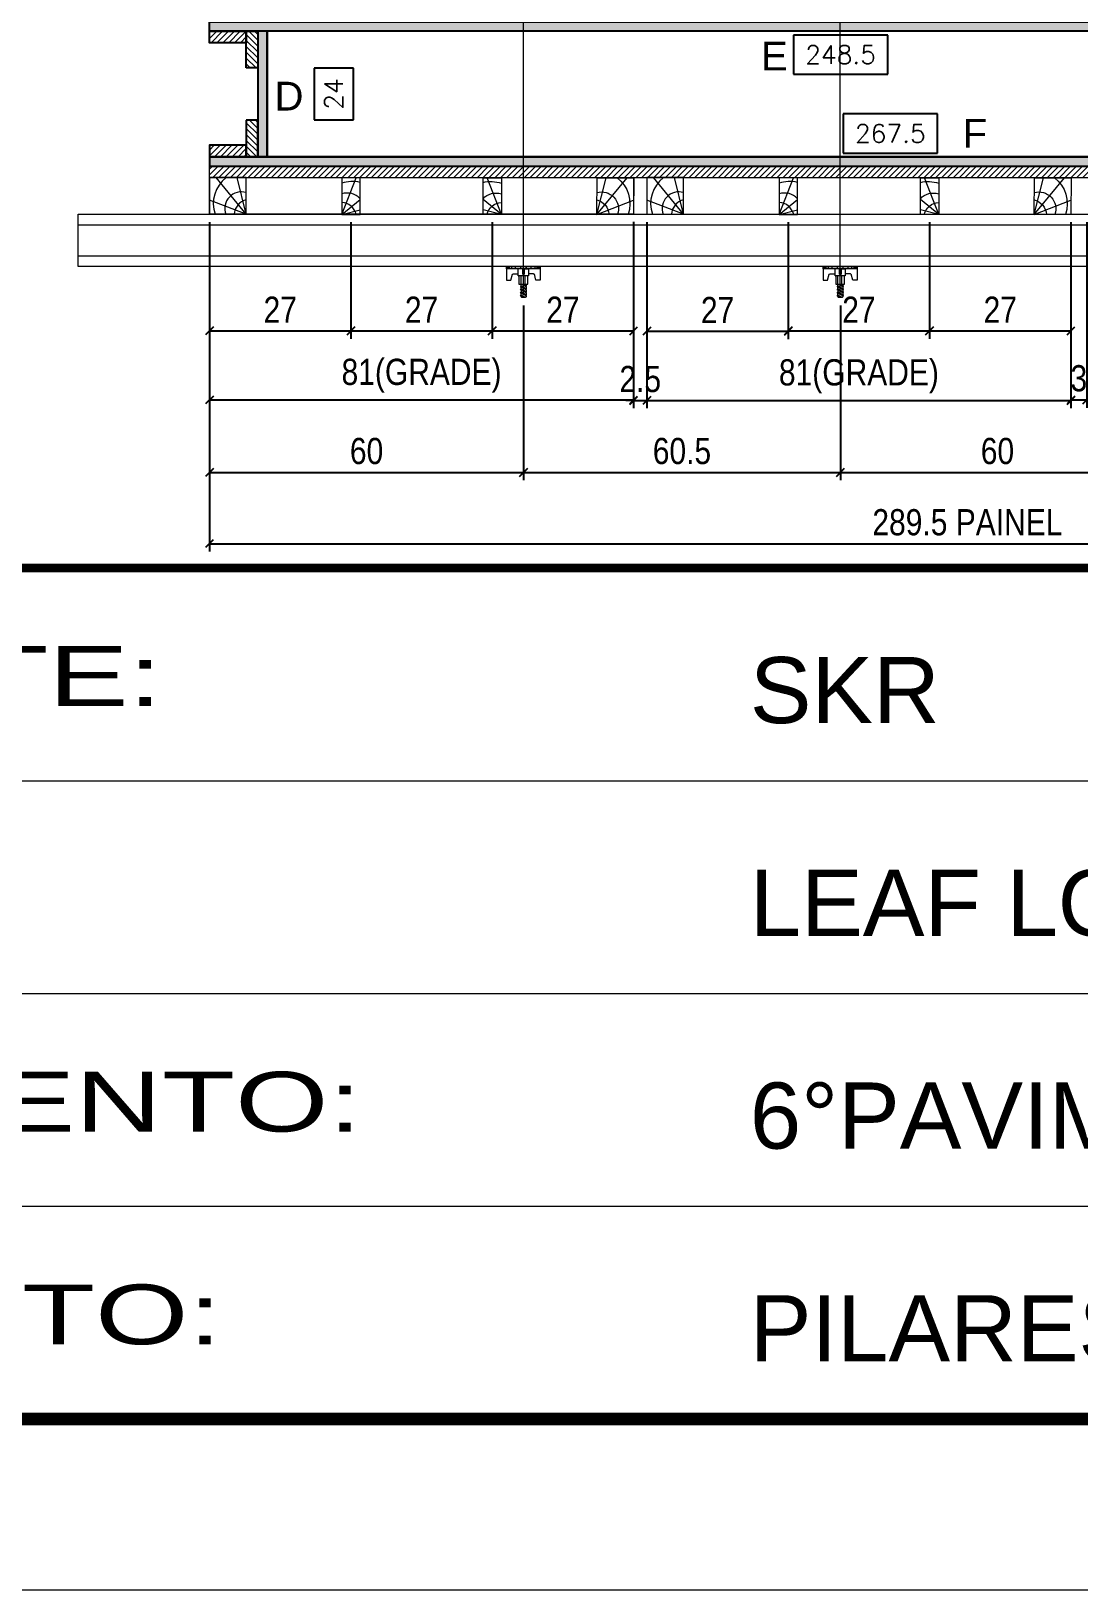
# Model space of a CAD drawing. Extents: x 14400 to 27878, y -21631 to 6985.
# Drawn here: x 18114 to 18359.2, y -3253.9 to -2888.9 of the extents above; entities that cross this region are included whole.
import ezdxf
from ezdxf.enums import TextEntityAlignment as Align

# ---------------------------------------------------------------- set-up
doc = ezdxf.new("R2010")
doc.units = 0
doc.linetypes.add('CONTINUO', pattern=[0])
doc.linetypes.add('DASHED', pattern=[0.75, 0.5, -0.25])
for name, color, linetype in [('CHAPA', 1, 'Continuous'), ('COTA', 241, 'Continuous'), ('F-PILARES-S', 170, 'Continuous'), ('SARRAFO', 251, 'Continuous'), ('TEXTO_GERAL', 7, 'Continuous')]:
    doc.layers.add(name, color=color, linetype=linetype)
for name, color, linetype, lineweight in [('Folhas', 255, 'Continuous', 9), ('Hachura', 251, 'Continuous', 9), ('Madeira', 126, 'Continuous', 18), ('Perfil Metálico', 224, 'Continuous', 18), ('SARRAFO DE PRESSAO', 251, 'DASHED', 9)]:
    doc.layers.add(name, color=color, linetype=linetype, lineweight=lineweight)
doc.styles.add('ARIAL', font='arial.ttf')
doc.styles.add('COTA TECNICA 2X', font='techl___.ttf', dxfattribs={"height": 10})
doc.styles.add('ROMANS', font='romans.shx')
doc.styles.add('Tecnologia', font='')
doc.styles.get('Tecnologia').set_extended_font_data('Forgotten Futurist')
doc.dimstyles.new('Cota Seção interna', dxfattribs={"dimtxt": 7, "dimasz": 6, "dimexe": 0.18, "dimexo": 2, "dimgap": -4, "dimtad": 3, "dimdec": 1, "dimlfac": 0.5, "dimzin": 12, "dimdsep": 46, "dimtxsty": 'ROMANS', "dimblk": 'ARCHTICK', "dimcen": 0.09, "dimse1": 1, "dimse2": 1, "dimsd1": 1, "dimsd2": 1, "dimclrd": 180, "dimclre": 5, "dimclrt": 1, "dimadec": 0, "dimazin": 3, "dimtfac": 1, "dimtdec": 1, "dimtofl": 0, "dimtmove": 0, "dimatfit": 3, "dimldrblk": 'ARCHTICK', "dimfxl": 1, "dimtolj": 1, "dimtzin": 0, "dimarcsym": 0})
doc.dimstyles.new('SECAO PILAR', dxfattribs={"dimtxt": 10, "dimasz": 3, "dimexe": 3, "dimexo": 3, "dimgap": 3, "dimtad": 1, "dimdec": 1, "dimlfac": 0.5, "dimzin": 12, "dimdsep": 46, "dimtxsty": 'COTA TECNICA 2X', "dimblk1": 'OBLIQUE', "dimblk2": 'OBLIQUE', "dimsah": 1, "dimcen": 0.9, "dimclrd": 256, "dimclre": 256, "dimclrt": 256, "dimadec": 1, "dimazin": 3, "dimtfac": 1, "dimtdec": 1, "dimtmove": 0, "dimatfit": 3, "dimfxl": 1, "dimtolj": 1, "dimtzin": 12, "dimarcsym": 0})
pattern_1 = [(45, (9439.6943, 22671.4475), (-1.12253202, 1.12253202), [])]
pattern_2 = [(135, (-22594.0657, 8913.5912), (-1.12253202, -1.12253202), [])]

# ---------------------------------------------------------------- blocks, each defined once
blk = doc.blocks.new('9999999999')
at = {"color": 30, "linetype": 'CONTINUO'}
for p, q in [((98564.56, 34379.64), (99583.98, 34379.64)), ((98564.56, 34329.83), (99487.98, 34329.83)), ((98564.56, 34280.02), (99487.98, 34280.02))]:
    blk.add_line(p, q, dxfattribs=at)
at = {"color": 30, "linetype": 'CONTINUO', "const_width": 2}
blk.add_lwpolyline([(99583.98, 34230.21), (99583.98, 34414.45, 0.414214), (99568.98, 34429.45), (98228.98, 34429.45, 0.414214), (98213.98, 34414.45), (98213.98, 34245.21, 0.414214), (98228.98, 34230.21), (99583.98, 34230.21)], format="xyb", dxfattribs=at)
at = {"layer": 'Folhas'}
blk.add_lwpolyline([(98138.98, 34190.21), (99623.98, 34190.21), (99623.98, 35240.21), (98138.98, 35240.21)], close=True, dxfattribs=at)
at = {"layer": 'Folhas', "color": 30, "const_width": 3}
blk.add_lwpolyline([(98213.98, 34230.21), (99583.98, 34230.21), (99583.98, 35200.21), (98213.98, 35200.21)], close=True, dxfattribs=at)
at = {"color": 7, "linetype": 'Continuous', "ltscale": 5, "style": 'ARIAL'}
for s, height, p in [('SKR', 15.483, (98837.68, 34393.13)), ('LEAF LOEFGREN', 15.4829, (98837.68, 34343.32)), ('6°PAVIMENTO', 15.4829, (98837.68, 34293.51)), ('PILARES', 15.483, (98837.68, 34243.7))]:
    blk.add_text(s, height=height, dxfattribs=at).set_placement(p)
at = {"layer": 'Folhas', "color": 7, "style": 'Tecnologia', "width": 1.5}
for s, p in [('CLIENTE:', (98573.65, 34397.17)), ('PAVIMENTO:', (98573.65, 34297.5)), ('PROJETO:', (98573.65, 34247.69))]:
    blk.add_text(s, height=14, dxfattribs=at).set_placement(p)
blk = doc.blocks.new('PONTALETE')
at = {"layer": 'Madeira'}
for q in [(2.71, 7), (7, 5.76), (7, 1.74)]:
    blk.add_line((0, 0), q, dxfattribs=at)
blk.add_lwpolyline([(0, 0), (7, 0), (7, 7), (0, 7)], close=True, dxfattribs=at)
for centre, radius, start, end in [((2.04, 0.06), 6.23, 37.2818, 109.0913), ((1.09, 0.9), 3.19, 343.603, 109.9847), ((-0.21, -0.78), 3.09, 14.6322, 86.0383)]:
    blk.add_arc(centre, radius, start, end, dxfattribs=at)
blk = doc.blocks.new('_Oblique')
at = {"color": 0, "linetype": 'ByBlock', "lineweight": -2}
blk.add_line((-0.5, -0.5), (0.5, 0.5), dxfattribs=at)
blk = doc.blocks.new('*D3515')
at = {"layer": 'COTA', "lineweight": -2, "transparency": 16777216}
for p, q in [((-8.82, 121.06), (-8.82, 50.11)), ((153.17, 121.2), (153.17, 50.11)), ((-8.82, 53.11), (153.17, 53.11))]:
    blk.add_line(p, q, dxfattribs=at)
at = {"layer": 'Defpoints', "color": 0, "transparency": 16777216}
for p in [(-8.82, 124.06), (153.17, 124.2), (153.17, 53.11)]:
    blk.add_point(p, dxfattribs=at)
at = {"layer": 'COTA', "lineweight": -2, "transparency": 16777216, "xscale": 3, "yscale": 3, "zscale": 3, "rotation": 180}
blk.add_blockref('_Oblique', (-8.82, 53.11), dxfattribs=at)
at = {"layer": 'COTA', "lineweight": -2, "transparency": 16777216, "xscale": 3, "yscale": 3, "zscale": 3}
blk.add_blockref('_Oblique', (153.17, 53.11), dxfattribs=at)
at = {"layer": 'COTA', "transparency": 16777216, "insert": (72.17, 62.33), "char_height": 10, "attachment_point": 5, "style": 'COTA TECNICA 2X'}
blk.add_mtext('\\A1;81(GRADE)', dxfattribs=at)
blk = doc.blocks.new('*D3521')
at = {"layer": 'COTA', "lineweight": -2, "transparency": 16777216}
for p, q in [((-8.88, 120.99), (-8.88, -4.82)), ((570.18, 67.04), (570.18, -4.82)), ((-8.88, -1.82), (570.18, -1.82))]:
    blk.add_line(p, q, dxfattribs=at)
at = {"layer": 'Defpoints', "color": 0, "transparency": 16777216}
for p in [(-8.88, 123.99), (570.18, 70.04), (570.18, -1.82)]:
    blk.add_point(p, dxfattribs=at)
at = {"layer": 'COTA', "lineweight": -2, "transparency": 16777216, "xscale": 3, "yscale": 3, "zscale": 3, "rotation": 180}
blk.add_blockref('_Oblique', (-8.88, -1.82), dxfattribs=at)
at = {"layer": 'COTA', "lineweight": -2, "transparency": 16777216, "xscale": 3, "yscale": 3, "zscale": 3}
blk.add_blockref('_Oblique', (570.18, -1.82), dxfattribs=at)
at = {"layer": 'COTA', "transparency": 16777216, "insert": (280.65, 6.32), "char_height": 10, "attachment_point": 5, "style": 'COTA TECNICA 2X'}
blk.add_mtext('\\A1;289.5 PAINEL', dxfattribs=at)
blk = doc.blocks.new('*D3381')
at = {"layer": 'COTA', "lineweight": -2, "transparency": 16777216}
for p, q in [((-8.8, 121.04), (-8.8, 22.42)), ((111.13, 89.24), (111.13, 22.42)), ((-8.8, 25.42), (111.13, 25.42))]:
    blk.add_line(p, q, dxfattribs=at)
at = {"layer": 'Defpoints', "color": 0, "transparency": 16777216}
for p in [(-8.8, 124.04), (111.13, 92.24), (111.13, 25.42)]:
    blk.add_point(p, dxfattribs=at)
at = {"layer": 'COTA', "lineweight": -2, "transparency": 16777216, "xscale": 3, "yscale": 3, "zscale": 3, "rotation": 180}
blk.add_blockref('_Oblique', (-8.8, 25.42), dxfattribs=at)
at = {"layer": 'COTA', "lineweight": -2, "transparency": 16777216, "xscale": 3, "yscale": 3, "zscale": 3}
blk.add_blockref('_Oblique', (111.13, 25.42), dxfattribs=at)
at = {"layer": 'COTA', "transparency": 16777216, "insert": (51.17, 33.53), "char_height": 10, "attachment_point": 5, "style": 'COTA TECNICA 2X'}
blk.add_mtext('\\A1;60', dxfattribs=at)
blk = doc.blocks.new('*D3522')
at = {"layer": 'COTA', "lineweight": -2, "transparency": 16777216}
for p, q in [((232.13, 89.24), (232.13, 22.42)), ((352.13, 89.24), (352.13, 22.42)), ((232.13, 25.42), (352.13, 25.42))]:
    blk.add_line(p, q, dxfattribs=at)
at = {"layer": 'Defpoints', "color": 0, "transparency": 16777216}
for p in [(232.13, 92.24), (352.13, 92.24), (352.13, 25.42)]:
    blk.add_point(p, dxfattribs=at)
at = {"layer": 'COTA', "lineweight": -2, "transparency": 16777216, "xscale": 3, "yscale": 3, "zscale": 3, "rotation": 180}
blk.add_blockref('_Oblique', (232.13, 25.42), dxfattribs=at)
at = {"layer": 'COTA', "lineweight": -2, "transparency": 16777216, "xscale": 3, "yscale": 3, "zscale": 3}
blk.add_blockref('_Oblique', (352.13, 25.42), dxfattribs=at)
at = {"layer": 'COTA', "transparency": 16777216, "insert": (292.13, 33.53), "char_height": 10, "attachment_point": 5, "style": 'COTA TECNICA 2X'}
blk.add_mtext('\\A1;60', dxfattribs=at)
blk = doc.blocks.new('C')
at = {"layer": 'Hachura', "color": 0}
for p, q in [((0, 3.22), (0, -3.22)), ((0.45, 3.22), (0, 3.22)), ((0.46, 3.16), (0, 3.16)), ((0.46, 3.05), (0, 3.05)), ((0.45, -3.23), (0.45, 3.22)), ((0.45, 3.22), (2.58, 3.22)), ((2.58, 3.22), (2.58, 2.39)), ((0.46, 2.88), (0, 2.88)), ((0, 2.75), (0, -1.16)), ((0.46, 2.65), (0, 2.65)), ((0.46, 2.23), (0, 2.23)), ((0.46, 1.51), (0, 1.51)), ((0.39, 0.49), (0.17, 0.49)), ((1.74, 0.97), (0.45, 0.97)), ((1.45, 0.1), (0.45, 0.1)), ((1.35, 1.94), (1.35, 0.96)), ((2.58, 2.39), (1.47, 2.09)), ((1.74, -0.97), (1.74, 0.97)), ((1.74, 0.97), (1.74, 0.84)), ((1.74, 0.97), (1.74, 0.84)), ((1.74, 0.84), (3.35, 0.84)), ((3.35, 0.45), (1.74, 0.45)), ((3.32, 0.84), (3.32, -0.84)), ((3.35, 0.84), (3.35, -0.84)), ((3.68, 0.45), (3.35, 0.45)), ((3.84, -0.52), (3.35, 0.45)), ((3.35, 0.06), (3.67, -0.57)), ((3.68, 0.45), (4.16, -0.52)), ((3.72, 0.5), (4.25, -0.57)), ((4.37, -0.55), (3.83, 0.53)), ((4.15, 0.45), (3.93, 0.45)), ((4.42, -0.52), (3.93, 0.45)), ((4.15, 0.45), (4.26, 0.45)), ((4.26, 0.45), (4.74, -0.52)), ((4.3, 0.5), (4.83, -0.57)), ((4.95, -0.55), (4.41, 0.53)), ((4.51, 0.45), (4.84, 0.45)), ((5, -0.52), (4.51, 0.45)), ((4.84, 0.45), (5.32, -0.52)), ((4.88, 0.5), (5.41, -0.57)), ((5.53, -0.55), (4.99, 0.53)), ((5.58, -0.52), (5.09, 0.45)), ((5.42, 0.45), (5.09, 0.45)), ((5.58, -0.52), (5.09, 0.45)), ((5.42, 0.45), (5.74, -0.19)), ((5.46, 0.5), (5.74, -0.07)), ((5.74, 0.19), (5.57, 0.53)), ((5.74, 0.32), (5.68, 0.45)), ((5.68, 0.45), (5.74, 0.45)), ((5.74, 0.45), (5.9, 0.29)), ((5.74, 0.45), (5.74, -0.52)), ((5.9, -0.36), (5.9, 0.29)), ((0.45, 0), (0, 0)), ((0.46, -1.52), (0, -1.52)), ((0.46, -2.23), (0, -2.23)), ((0.46, -2.65), (0, -2.65)), ((0.46, -2.88), (0, -2.88)), ((0.08, -0.48), (0.29, -0.48)), ((0.29, -0.48), (0.4, -0.48)), ((0.45, 0), (0.45, -0.97)), ((0.45, -0.16), (1.45, -0.16)), ((0.45, -0.65), (0.45, -0.32)), ((0.45, -3.23), (0.45, -0.65)), ((0.45, -0.97), (1.74, -0.97)), ((1.35, -1.94), (1.35, -0.97)), ((2.58, -2.39), (1.47, -2.1)), ((3.35, -0.32), (1.74, -0.32)), ((3.35, -0.84), (1.74, -0.84)), ((2.58, -3.23), (2.58, -2.39)), ((3.35, -0.07), (3.58, -0.52)), ((3.35, -0.52), (3.58, -0.52)), ((3.84, -0.52), (4.16, -0.52)), ((4.42, -0.52), (4.74, -0.52)), ((4.63, -0.52), (4.74, -0.52)), ((5, -0.52), (5.32, -0.52)), ((5.58, -0.52), (5.74, -0.52)), ((5.74, -0.52), (5.9, -0.36)), ((5.74, -0.52), (5.74, -0.52)), ((0.46, -3.05), (0, -3.05)), ((0.46, -3.16), (0, -3.16)), ((0, -3.22), (2.57, -3.22))]:
    blk.add_line(p, q, dxfattribs=at)
for centre, radius, start, end in [((1.52, 1.94), 0.161, 104.7436, 180), ((1.44, -0.03), 0.129, 272.695, 87.305), ((3.81, 0.39), 0.143, 25.5688, 154.4312), ((4.39, 0.39), 0.143, 25.5688, 154.4312), ((4.97, 0.39), 0.143, 25.5688, 154.4312), ((5.55, 0.39), 0.143, 25.5688, 154.4312), ((0.17, -0.37), 0.174, 221.744, 317.8592), ((1.52, -1.94), 0.161, 180, 255.2564), ((3.71, -0.4), 0.174, 222.1408, 318.256), ((4.29, -0.4), 0.174, 222.1408, 318.256), ((4.87, -0.4), 0.174, 222.1408, 318.256), ((5.45, -0.4), 0.174, 222.1408, 318.256), ((5.61, -0.4), 0.174, 317.8592, 318.256)]:
    blk.add_arc(centre, radius, start, end, dxfattribs=at)
blk = doc.blocks.new('*D3382')
at = {"layer": 'COTA', "color": 180, "lineweight": -2, "transparency": 16777216}
for p, q in [((269.22, 162.4), (233.22, 162.4)), ((233.22, 162.4), (233.22, 147.4)), ((269.22, 147.4), (269.22, 162.4)), ((233.22, 147.4), (269.22, 147.4))]:
    blk.add_line(p, q, dxfattribs=at)
at = {"layer": 'Defpoints', "color": 0, "transparency": 16777216}
for p in [(13.22, 145.98), (13.22, 143.4), (548.22, 145.98)]:
    blk.add_point(p, dxfattribs=at)
at = {"layer": 'COTA', "color": 1, "transparency": 16777216, "insert": (251.22, 154.9), "char_height": 7, "attachment_point": 5, "style": 'ROMANS'}
blk.add_mtext('\\A1;267.5', dxfattribs=at)
blk = doc.blocks.new('_ArchTick')
at = {"color": 0, "linetype": 'ByBlock', "const_width": 0.15}
blk.add_lwpolyline([(-0.5, -0.5), (0.5, 0.5)], dxfattribs=at)
blk = doc.blocks.new('*D3379')
at = {"layer": 'COTA', "color": 180, "lineweight": -2, "transparency": 16777216}
for p, q in [((250.22, 192.51), (214.22, 192.51)), ((214.22, 192.51), (214.22, 177.51)), ((250.22, 177.51), (250.22, 192.51)), ((214.22, 177.51), (250.22, 177.51))]:
    blk.add_line(p, q, dxfattribs=at)
at = {"layer": 'Defpoints', "color": 0, "transparency": 16777216}
for p in [(13.22, 193.98), (510.22, 193.98), (510.22, 173.51)]:
    blk.add_point(p, dxfattribs=at)
at = {"layer": 'COTA', "color": 1, "transparency": 16777216, "insert": (232.22, 185.01), "char_height": 7, "attachment_point": 5, "style": 'ROMANS'}
blk.add_mtext('\\A1;248.5', dxfattribs=at)
blk = doc.blocks.new('*D3380')
at = {"layer": 'COTA', "color": 180, "lineweight": -2, "transparency": 16777216}
for p, q in [((46.13, 179.82), (31.13, 179.82)), ((31.13, 179.82), (31.13, 160.15)), ((46.13, 160.15), (46.13, 179.82)), ((31.13, 160.15), (46.13, 160.15))]:
    blk.add_line(p, q, dxfattribs=at)
at = {"layer": 'Defpoints', "color": 0, "transparency": 16777216}
for p in [(13.22, 193.98), (13.22, 145.98), (50.13, 145.98)]:
    blk.add_point(p, dxfattribs=at)
at = {"layer": 'COTA', "color": 1, "transparency": 16777216, "insert": (38.63, 169.98), "char_height": 7, "attachment_point": 5, "rotation": 90, "style": 'ROMANS'}
blk.add_mtext('\\A1;24', dxfattribs=at)
blk = doc.blocks.new('MEIO PONTALETE')
at = {"layer": 'Madeira'}
for q in [(2.71, 7), (3.5, 2.88), (3.5, 0.87)]:
    blk.add_line((0, 0), q, dxfattribs=at)
blk.add_lwpolyline([(0, 0), (3.5, 0), (3.5, 7), (0, 7)], close=True, dxfattribs=at)
for centre, radius, start, end in [((2.04, 0.06), 6.23, 76.4499, 109.0913), ((1.09, 0.9), 3.19, 40.9063, 109.9847), ((-0.21, -0.78), 3.09, 14.6322, 86.0383)]:
    blk.add_arc(centre, radius, start, end, dxfattribs=at)
blk = doc.blocks.new('*D3385')
at = {"layer": 'COTA', "lineweight": -2, "transparency": 16777216}
for p, q in [((-8.8, 121.04), (-8.8, 76.49)), ((45.2, 120.98), (45.2, 76.49)), ((-8.8, 79.49), (45.2, 79.49))]:
    blk.add_line(p, q, dxfattribs=at)
at = {"layer": 'Defpoints', "color": 0, "transparency": 16777216}
for p in [(-8.8, 124.04), (45.2, 123.98), (45.2, 79.49)]:
    blk.add_point(p, dxfattribs=at)
at = {"layer": 'COTA', "lineweight": -2, "transparency": 16777216, "xscale": 3, "yscale": 3, "zscale": 3, "rotation": 180}
blk.add_blockref('_Oblique', (-8.8, 79.49), dxfattribs=at)
at = {"layer": 'COTA', "lineweight": -2, "transparency": 16777216, "xscale": 3, "yscale": 3, "zscale": 3}
blk.add_blockref('_Oblique', (45.2, 79.49), dxfattribs=at)
at = {"layer": 'COTA', "transparency": 16777216, "insert": (18.2, 87.57), "char_height": 10, "attachment_point": 5, "style": 'COTA TECNICA 2X'}
blk.add_mtext('\\A1;27', dxfattribs=at)
blk = doc.blocks.new('*D3386')
at = {"layer": 'COTA', "lineweight": -2, "transparency": 16777216}
for p, q in [((45.2, 120.98), (45.2, 76.49)), ((99.17, 120.98), (99.17, 76.49)), ((45.2, 79.49), (99.17, 79.49))]:
    blk.add_line(p, q, dxfattribs=at)
at = {"layer": 'Defpoints', "color": 0, "transparency": 16777216}
for p in [(45.2, 123.98), (99.17, 123.98), (99.17, 79.49)]:
    blk.add_point(p, dxfattribs=at)
at = {"layer": 'COTA', "lineweight": -2, "transparency": 16777216, "xscale": 3, "yscale": 3, "zscale": 3, "rotation": 180}
blk.add_blockref('_Oblique', (45.2, 79.49), dxfattribs=at)
at = {"layer": 'COTA', "lineweight": -2, "transparency": 16777216, "xscale": 3, "yscale": 3, "zscale": 3}
blk.add_blockref('_Oblique', (99.17, 79.49), dxfattribs=at)
at = {"layer": 'COTA', "transparency": 16777216, "insert": (72.18, 87.57), "char_height": 10, "attachment_point": 5, "style": 'COTA TECNICA 2X'}
blk.add_mtext('\\A1;27', dxfattribs=at)
blk = doc.blocks.new('*D3387')
at = {"layer": 'COTA', "lineweight": -2, "transparency": 16777216}
for p, q in [((99.17, 120.98), (99.17, 76.49)), ((153.17, 120.98), (153.17, 76.49)), ((99.17, 79.49), (153.17, 79.49))]:
    blk.add_line(p, q, dxfattribs=at)
at = {"layer": 'Defpoints', "color": 0, "transparency": 16777216}
for p in [(99.17, 123.98), (153.17, 123.98), (153.17, 79.49)]:
    blk.add_point(p, dxfattribs=at)
at = {"layer": 'COTA', "lineweight": -2, "transparency": 16777216, "xscale": 3, "yscale": 3, "zscale": 3, "rotation": 180}
blk.add_blockref('_Oblique', (99.17, 79.49), dxfattribs=at)
at = {"layer": 'COTA', "lineweight": -2, "transparency": 16777216, "xscale": 3, "yscale": 3, "zscale": 3}
blk.add_blockref('_Oblique', (153.17, 79.49), dxfattribs=at)
at = {"layer": 'COTA', "transparency": 16777216, "insert": (126.17, 87.57), "char_height": 10, "attachment_point": 5, "style": 'COTA TECNICA 2X'}
blk.add_mtext('\\A1;27', dxfattribs=at)
blk = doc.blocks.new('*D3537')
at = {"layer": 'COTA', "lineweight": -2, "transparency": 16777216}
for p, q in [((158.22, 120.87), (158.22, 49.92)), ((320.21, 121.01), (320.21, 49.92)), ((158.22, 52.92), (320.21, 52.92))]:
    blk.add_line(p, q, dxfattribs=at)
at = {"layer": 'Defpoints', "color": 0, "transparency": 16777216}
for p in [(158.22, 123.87), (320.21, 124.01), (320.21, 52.92)]:
    blk.add_point(p, dxfattribs=at)
at = {"layer": 'COTA', "lineweight": -2, "transparency": 16777216, "xscale": 3, "yscale": 3, "zscale": 3, "rotation": 180}
blk.add_blockref('_Oblique', (158.22, 52.92), dxfattribs=at)
at = {"layer": 'COTA', "lineweight": -2, "transparency": 16777216, "xscale": 3, "yscale": 3, "zscale": 3}
blk.add_blockref('_Oblique', (320.21, 52.92), dxfattribs=at)
at = {"layer": 'COTA', "transparency": 16777216, "insert": (239.21, 62.14), "char_height": 10, "attachment_point": 5, "style": 'COTA TECNICA 2X'}
blk.add_mtext('\\A1;81(GRADE)', dxfattribs=at)
blk = doc.blocks.new('*D3388')
at = {"layer": 'COTA', "lineweight": -2, "transparency": 16777216}
for p, q in [((158.24, 120.85), (158.24, 76.36)), ((212.24, 120.98), (212.24, 76.36)), ((158.24, 79.36), (212.24, 79.36))]:
    blk.add_line(p, q, dxfattribs=at)
at = {"layer": 'Defpoints', "color": 0, "transparency": 16777216}
for p in [(158.24, 123.85), (212.24, 123.98), (212.24, 79.36)]:
    blk.add_point(p, dxfattribs=at)
at = {"layer": 'COTA', "lineweight": -2, "transparency": 16777216, "xscale": 3, "yscale": 3, "zscale": 3, "rotation": 180}
blk.add_blockref('_Oblique', (158.24, 79.36), dxfattribs=at)
at = {"layer": 'COTA', "lineweight": -2, "transparency": 16777216, "xscale": 3, "yscale": 3, "zscale": 3}
blk.add_blockref('_Oblique', (212.24, 79.36), dxfattribs=at)
at = {"layer": 'COTA', "transparency": 16777216, "insert": (185.24, 87.44), "char_height": 10, "attachment_point": 5, "style": 'COTA TECNICA 2X'}
blk.add_mtext('\\A1;27', dxfattribs=at)
blk = doc.blocks.new('*D3389')
at = {"layer": 'COTA', "lineweight": -2, "transparency": 16777216}
for p, q in [((212.24, 120.98), (212.24, 76.49)), ((266.21, 120.98), (266.21, 76.49)), ((212.24, 79.49), (266.21, 79.49))]:
    blk.add_line(p, q, dxfattribs=at)
at = {"layer": 'Defpoints', "color": 0, "transparency": 16777216}
for p in [(212.24, 123.98), (266.21, 123.98), (266.21, 79.49)]:
    blk.add_point(p, dxfattribs=at)
at = {"layer": 'COTA', "lineweight": -2, "transparency": 16777216, "xscale": 3, "yscale": 3, "zscale": 3, "rotation": 180}
blk.add_blockref('_Oblique', (212.24, 79.49), dxfattribs=at)
at = {"layer": 'COTA', "lineweight": -2, "transparency": 16777216, "xscale": 3, "yscale": 3, "zscale": 3}
blk.add_blockref('_Oblique', (266.21, 79.49), dxfattribs=at)
at = {"layer": 'COTA', "transparency": 16777216, "insert": (239.22, 87.57), "char_height": 10, "attachment_point": 5, "style": 'COTA TECNICA 2X'}
blk.add_mtext('\\A1;27', dxfattribs=at)
blk = doc.blocks.new('*D3390')
at = {"layer": 'COTA', "lineweight": -2, "transparency": 16777216}
for p, q in [((266.21, 120.98), (266.21, 76.49)), ((320.21, 120.98), (320.21, 76.49)), ((266.21, 79.49), (320.21, 79.49))]:
    blk.add_line(p, q, dxfattribs=at)
at = {"layer": 'Defpoints', "color": 0, "transparency": 16777216}
for p in [(266.21, 123.98), (320.21, 123.98), (320.21, 79.49)]:
    blk.add_point(p, dxfattribs=at)
at = {"layer": 'COTA', "lineweight": -2, "transparency": 16777216, "xscale": 3, "yscale": 3, "zscale": 3, "rotation": 180}
blk.add_blockref('_Oblique', (266.21, 79.49), dxfattribs=at)
at = {"layer": 'COTA', "lineweight": -2, "transparency": 16777216, "xscale": 3, "yscale": 3, "zscale": 3}
blk.add_blockref('_Oblique', (320.21, 79.49), dxfattribs=at)
at = {"layer": 'COTA', "transparency": 16777216, "insert": (293.21, 87.57), "char_height": 10, "attachment_point": 5, "style": 'COTA TECNICA 2X'}
blk.add_mtext('\\A1;27', dxfattribs=at)
blk = doc.blocks.new('*D3391')
at = {"layer": 'COTA', "lineweight": -2, "transparency": 16777216}
for p, q in [((153.17, 121.04), (153.17, 49.92)), ((158.24, 121.04), (158.24, 49.92)), ((153.17, 52.92), (150.17, 52.92)), ((153.17, 52.92), (158.24, 52.92)), ((158.24, 52.92), (161.24, 52.92))]:
    blk.add_line(p, q, dxfattribs=at)
at = {"layer": 'Defpoints', "color": 0, "transparency": 16777216}
for p in [(153.17, 124.04), (158.24, 124.04), (158.24, 52.92)]:
    blk.add_point(p, dxfattribs=at)
at = {"layer": 'COTA', "lineweight": -2, "transparency": 16777216, "xscale": 3, "yscale": 3, "zscale": 3}
blk.add_blockref('_Oblique', (153.17, 52.92), dxfattribs=at)
at = {"layer": 'COTA', "lineweight": -2, "transparency": 16777216, "xscale": 3, "yscale": 3, "zscale": 3, "rotation": 180}
blk.add_blockref('_Oblique', (158.24, 52.92), dxfattribs=at)
at = {"layer": 'COTA', "transparency": 16777216, "insert": (155.7, 61.03), "char_height": 10, "attachment_point": 5, "style": 'COTA TECNICA 2X'}
blk.add_mtext('\\A1;2.5', dxfattribs=at)
blk = doc.blocks.new('*D3392')
at = {"layer": 'COTA', "lineweight": -2, "transparency": 16777216}
for p, q in [((320.21, 120.98), (320.21, 50.11)), ((326.21, 121.05), (326.21, 50.11)), ((320.21, 53.11), (326.21, 53.11))]:
    blk.add_line(p, q, dxfattribs=at)
at = {"layer": 'Defpoints', "color": 0, "transparency": 16777216}
for p in [(320.21, 123.98), (326.21, 124.05), (326.21, 53.11)]:
    blk.add_point(p, dxfattribs=at)
at = {"layer": 'COTA', "lineweight": -2, "transparency": 16777216, "xscale": 3, "yscale": 3, "zscale": 3, "rotation": 180}
blk.add_blockref('_Oblique', (320.21, 53.11), dxfattribs=at)
at = {"layer": 'COTA', "lineweight": -2, "transparency": 16777216, "xscale": 3, "yscale": 3, "zscale": 3}
blk.add_blockref('_Oblique', (326.21, 53.11), dxfattribs=at)
at = {"layer": 'COTA', "transparency": 16777216, "insert": (323.21, 61.33), "char_height": 10, "attachment_point": 5, "style": 'COTA TECNICA 2X'}
blk.add_mtext('\\A1;3', dxfattribs=at)
blk = doc.blocks.new('*D3393')
at = {"layer": 'COTA', "lineweight": -2, "transparency": 16777216}
for p, q in [((111.13, 89.24), (111.13, 22.42)), ((232.13, 89.24), (232.13, 22.42)), ((111.13, 25.42), (232.13, 25.42))]:
    blk.add_line(p, q, dxfattribs=at)
at = {"layer": 'Defpoints', "color": 0, "transparency": 16777216}
for p in [(111.13, 92.24), (232.13, 92.24), (232.13, 25.42)]:
    blk.add_point(p, dxfattribs=at)
at = {"layer": 'COTA', "lineweight": -2, "transparency": 16777216, "xscale": 3, "yscale": 3, "zscale": 3, "rotation": 180}
blk.add_blockref('_Oblique', (111.13, 25.42), dxfattribs=at)
at = {"layer": 'COTA', "lineweight": -2, "transparency": 16777216, "xscale": 3, "yscale": 3, "zscale": 3}
blk.add_blockref('_Oblique', (232.13, 25.42), dxfattribs=at)
at = {"layer": 'COTA', "transparency": 16777216, "insert": (171.63, 33.53), "char_height": 10, "attachment_point": 5, "style": 'COTA TECNICA 2X'}
blk.add_mtext('\\A1;60.5', dxfattribs=at)
blk = doc.blocks.new('A$C949c2cf0')
at = {"layer": 'Hachura'}
h = blk.add_hatch(color=256, dxfattribs=at)
h.dxf.hatch_style = 1
h.paths.add_polyline_path([(510.22, 193.98), (510.22, 197.58), (-8.78, 197.58), (-8.78, 193.98)])
h = blk.add_hatch(dxfattribs=at)
h.set_pattern_fill('ANSI31', color=256, scale=0.5, angle=360, style=0)
h.set_pattern_definition(pattern_1)
h.paths.add_polyline_path([(5.22, 189.58), (5.22, 193.98), (-8.78, 193.98), (-8.78, 189.58)])
h = blk.add_hatch(dxfattribs=at)
h.set_pattern_fill('ANSI31', color=256, scale=0.5, angle=450, style=0)
h.set_pattern_definition(pattern_2)
h.paths.add_polyline_path([(9.62, 193.98), (5.22, 193.98), (5.22, 179.98), (9.62, 179.98)])
h = blk.add_hatch(color=256, dxfattribs=at)
h.dxf.hatch_style = 1
h.paths.add_polyline_path([(9.62, 145.98), (13.22, 145.98), (13.22, 193.98), (9.62, 193.98)])
h = blk.add_hatch(dxfattribs=at)
h.set_pattern_fill('ANSI31', color=256, scale=0.5, angle=450, style=0)
h.set_pattern_definition(pattern_2)
h.paths.add_polyline_path([(9.62, 145.98), (5.22, 145.98), (5.22, 159.98), (9.62, 159.98)])
h = blk.add_hatch(dxfattribs=at)
h.set_pattern_fill('ANSI31', color=256, scale=0.5, angle=360, style=0)
h.set_pattern_definition(pattern_1)
h.paths.add_polyline_path([(5.22, 150.38), (5.22, 145.98), (-8.78, 145.98), (-8.78, 150.38)])
h = blk.add_hatch(color=256, dxfattribs=at)
h.dxf.hatch_style = 1
h.paths.add_polyline_path([(-8.78, 145.98), (-8.78, 142.38), (570.22, 142.38), (570.22, 145.98)])
h = blk.add_hatch(dxfattribs=at)
h.set_pattern_fill('ANSI31', color=256, scale=0.5, angle=360, style=0)
h.set_pattern_definition([(45, (7212.9606, 2003.2216), (-1.122532, 1.122532), [])])
h.paths.add_polyline_path([(570.22, 142.38), (570.22, 137.98), (-8.78, 137.94), (-8.78, 142.38)])
at = {"layer": 'CHAPA'}
for points in [[(510.22, 193.98), (-8.78, 193.98), (-8.78, 197.58), (510.22, 197.58)], [(9.62, 145.98), (13.22, 145.98), (13.22, 193.98), (9.62, 193.98)], [(570.22, 145.98), (-8.78, 145.98), (-8.78, 142.38), (570.22, 142.38)]]:
    blk.add_lwpolyline(points, close=True, dxfattribs=at)
at = {"layer": 'F-PILARES-S', "linetype": 'Continuous'}
blk.add_lwpolyline([(548.22, 145.98), (548.22, 1180.98), (510.22, 1180.98), (510.22, 193.98), (13.22, 193.98), (13.22, 145.98), (548.22, 145.98)], dxfattribs=at)
at = {"layer": 'Hachura'}
for p, q in [((111.06, 93.24), (111.07, 242.98)), ((232.06, 93.24), (232.07, 242.98))]:
    blk.add_line(p, q, dxfattribs=at)
blk.add_lwpolyline([(-8.78, 142.38), (570.22, 142.38), (570.22, 137.98), (-8.78, 137.98)], close=True, dxfattribs=at)
at = {"layer": 'Madeira'}
blk.add_lwpolyline([(-8.8, 124.04), (-8.78, 138.04), (153.18, 138.2), (153.17, 124.2)], close=True, dxfattribs=at)
at = {"layer": 'Perfil Metálico'}
for points in [[(-59, 104.04), (-59, 124.04), (633.63, 124.04), (633.63, 104.04)], [(633.63, 120.04), (633.63, 108.04), (-59, 108.04), (-59, 120.04)]]:
    blk.add_lwpolyline(points, close=True, dxfattribs=at)
at = {"layer": 'SARRAFO'}
for points in [[(-8.78, 193.98), (5.22, 193.98), (5.22, 189.58), (-8.78, 189.58)], [(5.22, 179.98), (5.22, 193.98), (9.62, 193.98), (9.62, 179.98)], [(5.22, 159.98), (5.22, 145.98), (9.62, 145.98), (9.62, 159.98)], [(-8.78, 145.98), (5.22, 145.98), (5.22, 150.38), (-8.78, 150.38)]]:
    blk.add_lwpolyline(points, close=True, dxfattribs=at)
at = {"layer": 'Hachura', "linetype": 'Continuous', "xscale": -2, "yscale": 2, "zscale": 2, "rotation": 90}
for p in [(111.06, 104.04), (232.06, 104.04)]:
    blk.add_blockref('C', p, dxfattribs=at)
at = {"layer": 'Madeira'}
for name, p, xscale, yscale, zscale, rotation in [('PONTALETE', (5.2, 124.04), 2, 2, 2, 89.93708930310329), ('MEIO PONTALETE', (41.7, 123.99), 1.999999997962732, 1.999999997962732, 1.999999997962732, 359.9370893031033), ('MEIO PONTALETE', (102.67, 123.99), -1.999999997962732, 1.999999997962732, 1.999999997962732, 0.06291069689670081), ('PONTALETE', (139.17, 124), -2, 2, 2, 269.9370893031033), ('PONTALETE', (172.24, 124.04), 2, 2, 2, 89.93708930310329), ('MEIO PONTALETE', (208.74, 123.99), 1.999999997962732, 1.999999997962732, 1.999999997962732, 359.9370893031033), ('MEIO PONTALETE', (269.71, 123.99), -1.999999997962732, 1.999999997962732, 1.999999997962732, 0.06291069689670081), ('PONTALETE', (306.21, 124), -2, 2, 2, 269.9370893031033)]:
    blk.add_blockref(name, p, dxfattribs=dict(at, xscale=xscale, yscale=yscale, zscale=zscale, rotation=rotation))
at = {"layer": 'TEXTO_GERAL', "style": 'ARIAL'}
for s, p in [('E', (206.95, 184.49)), ('D', (21.54, 169.18)), ('F', (283.52, 154.96))]:
    blk.add_text(s, height=11, dxfattribs=at).set_placement(p, align=Align.MIDDLE_CENTER)
at = {"layer": 'COTA'}
for base, p1, p2, dimstyle, picture, middle in [((510.22, 173.51), (13.22, 193.98), (510.22, 193.98), 'Cota Seção interna', '*D3379', (232.22, 173.51)), ((13.22, 143.4), (548.22, 145.98), (13.22, 145.98), 'Cota Seção interna', '*D3382', (251.22, 143.4)), ((158.24, 52.92), (153.17, 124.04), (158.24, 124.04), 'SECAO PILAR', '*D3391', (155.7, 52.92)), ((326.21, 53.11), (320.21, 123.98), (326.21, 124.05), 'SECAO PILAR', '*D3392', (323.21, 53.11))]:
    dim = blk.add_linear_dim(base=base, p1=p1, p2=p2, dimstyle=dimstyle, dxfattribs=at)
    dim.commit()
    dim.dimension.update_dxf_attribs({"geometry": picture, "text_midpoint": middle, "dimtype": 128})
dim = blk.add_linear_dim(base=(50.13, 145.98), p1=(13.22, 193.98), p2=(13.22, 145.98), angle=90, dimstyle='Cota Seção interna', dxfattribs=at)
dim.commit()
dim.dimension.update_dxf_attribs({"geometry": '*D3380', "text_midpoint": (50.13, 169.98), "dimtype": 128})
dim = blk.add_linear_dim(base=(570.18, -1.82), p1=(-8.88, 123.99), p2=(570.18, 70.04), text='<> PAINEL', dimstyle='SECAO PILAR', dxfattribs=at)
dim.commit()
dim.dimension.update_dxf_attribs({"geometry": '*D3521', "text_midpoint": (280.65, -1.82), "dimtype": 160})
for base, p1, p2, picture, middle in [((153.17, 53.11), (-8.82, 124.06), (153.17, 124.2), '*D3515', (72.17, 62.33)), ((320.21, 52.92), (158.22, 123.87), (320.21, 124.01), '*D3537', (239.21, 62.14))]:
    dim = blk.add_linear_dim(base=base, p1=p1, p2=p2, angle=180, text='<>(GRADE)', dimstyle='SECAO PILAR', dxfattribs=at)
    dim.commit()
    dim.dimension.update_dxf_attribs({"geometry": picture, "text_midpoint": middle})
for base, p1, p2, picture, middle in [((111.13, 25.42), (-8.8, 124.04), (111.13, 92.24), '*D3381', (51.17, 33.53)), ((45.2, 79.49), (-8.8, 124.04), (45.2, 123.98), '*D3385', (18.2, 87.57)), ((212.24, 79.36), (158.24, 123.85), (212.24, 123.98), '*D3388', (185.24, 87.44)), ((232.13, 25.42), (111.13, 92.24), (232.13, 92.24), '*D3393', (171.63, 33.53)), ((352.13, 25.42), (232.13, 92.24), (352.13, 92.24), '*D3522', (292.13, 33.53))]:
    dim = blk.add_linear_dim(base=base, p1=p1, p2=p2, dimstyle='SECAO PILAR', dxfattribs=at)
    dim.commit()
    dim.dimension.update_dxf_attribs({"geometry": picture, "text_midpoint": middle})
for base, p1, p2, picture, middle in [((99.17, 79.49), (45.2, 123.98), (99.17, 123.98), '*D3386', (72.18, 87.57)), ((153.17, 79.49), (99.17, 123.98), (153.17, 123.98), '*D3387', (126.17, 87.57)), ((266.21, 79.49), (212.24, 123.98), (266.21, 123.98), '*D3389', (239.22, 87.57)), ((320.21, 79.49), (266.21, 123.98), (320.21, 123.98), '*D3390', (293.21, 87.57))]:
    dim = blk.add_linear_dim(base=base, p1=p1, p2=p2, dimstyle='SECAO PILAR', override={"dimtmove": 1}, dxfattribs=at)
    dim.commit()
    dim.dimension.update_dxf_attribs({"geometry": picture, "text_midpoint": middle})

msp = doc.modelspace()

# ---------------------------------------------------------------- block references
at = {"xscale": 0.612860368711651, "yscale": 0.612860368711651, "zscale": 0.612860368711651}
msp.add_blockref('A$C949c2cf0', (18161.1, -3007.82), dxfattribs=at)
at = {"layer": 'SARRAFO DE PRESSAO', "color": 6, "linetype": 'ByBlock'}
msp.add_blockref('9999999999', (-80555.51, -37444.08), dxfattribs=at)

doc.saveas('drawing.dxf')
